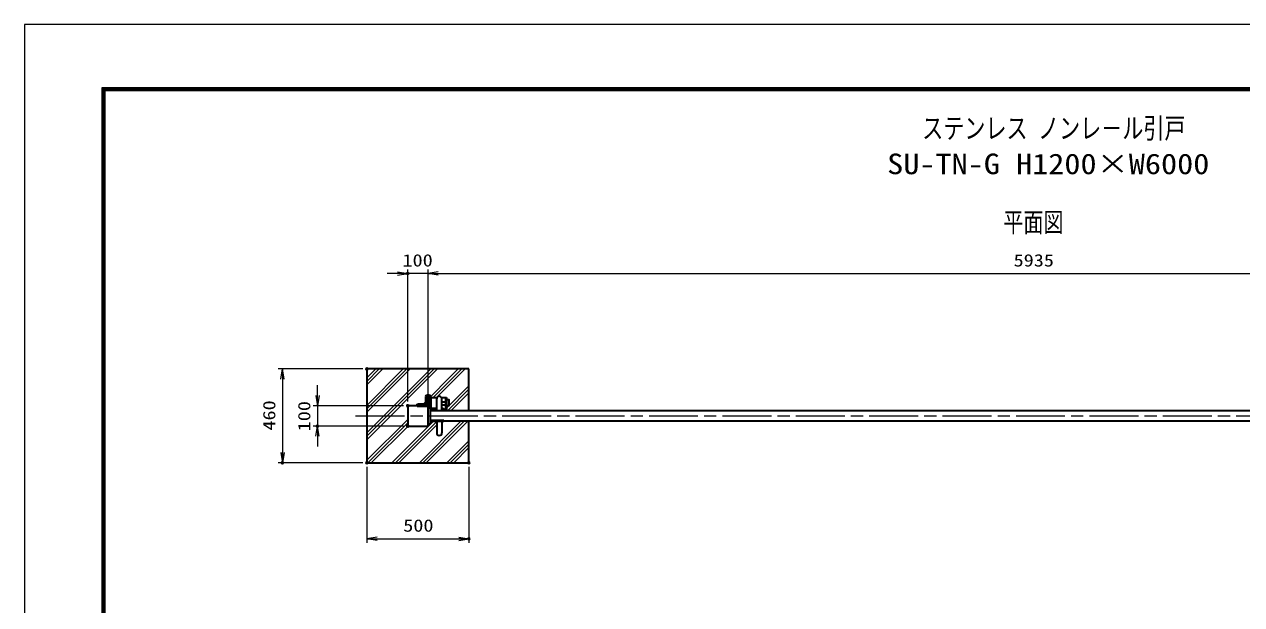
# Model space of a CAD drawing. Units: millimetres at full size, sheet at 1:20. Extents: x -5940 to 5940, y -4200 to 4200.
# Drawn here: x -5940 to 30, y 1354 to 4200 of the extents above; entities that cross this region are included whole.
import ezdxf
from ezdxf.enums import TextEntityAlignment as Align

# ---------------------------------------------------------------- set-up
doc = ezdxf.new("R2010")
doc.units = ezdxf.units.MM
doc.header["$LTSCALE"] = 20
doc.header["$PDMODE"] = 32
doc.header["$PDSIZE"] = 10
doc.linetypes.add('USER1', pattern=[18, 12, -1.5, 3, -1.5])
for name, color, linetype, lineweight in [('0-0_D-TTL', 7, 'Continuous', 18), ('0-1_軸線', 200, 'USER1', 15), ('0-2_寸法線', 4, 'Continuous', 18), ('0-3_0', 7, 'Continuous', 18), ('0-5_外形線', 7, 'Continuous', 35), ('0-9_AM_0N', 7, 'Continuous', 50), ('0-C_ハッチング', 253, 'Continuous', 13)]:
    doc.layers.add(name, color=color, linetype=linetype, lineweight=lineweight)
for name, color, linetype in [('0-4_Defpoints', 7, 'Continuous'), ('0-E_AM_6', 7, 'Continuous'), ('0-F_文字', 254, 'Continuous')]:
    doc.layers.add(name, color=color, linetype=linetype)
doc.styles.add('ＭＳ ゴシック', font='')
doc.styles.get('ＭＳ ゴシック').set_extended_font_data('MS Gothic')

# ---------------------------------------------------------------- blocks, each defined once
blk = doc.blocks.new('_Open')
at = {"layer": '0-3_0'}
blk.add_line((-20, 3.333), (0, 0), dxfattribs=at)
blk.add_lwpolyline([(-20, -3.333), (0, 0), (-20, 0)], dxfattribs=at)

msp = doc.modelspace()

# ---------------------------------------------------------------- linework, layer by layer
at = {"layer": '0-0_D-TTL'}
for points in [[(-5940, -4200), (5940, -4200), (5940, 4200), (-5940, 4200)], [(-5558.14, 3889.71), (5558.14, 3889.71), (5558.14, -3888.86), (-5558.14, -3888.86)], [(-5554.61, 3886.18), (5554.61, 3886.18), (5554.61, -3885.32), (-5554.61, -3885.32)], [(-5551.07, 3882.64), (5551.07, 3882.64), (5551.07, -3881.79), (-5551.07, -3881.79)], [(-5547.54, 3879.11), (5547.54, 3879.11), (5547.54, -3878.25), (-5547.54, -3878.25)], [(-5544, 3875.57), (5544, 3875.57), (5544, -3874.71), (-5544, -3874.71)]]:
    msp.add_lwpolyline(points, close=True, dxfattribs=at)
at = {"layer": '0-1_軸線'}
msp.add_line((-4316.23, 2279.76), (3484.94, 2279.76), dxfattribs=at)
at = {"layer": '0-2_寸法線'}
for p, q in [((-4059.75, 2349.76), (-4059.75, 2997.87)), ((-3959.75, 2349.76), (-3959.75, 2997.87)), ((-3959.75, 2349.76), (-3959.75, 2997.87)), ((-4109.75, 2977.87), (-4159.75, 2977.87)), ((-3959.75, 2977.87), (-4059.75, 2977.87)), ((-3959.75, 2977.87), (1975.26, 2977.87)), ((-3909.75, 2977.87), (-3859.75, 2977.87)), ((-4279.75, 2509.76), (-4694.51, 2509.76)), ((-4674.51, 2509.76), (-4674.51, 2049.76)), ((-4502.82, 2379.76), (-4502.82, 2429.76)), ((-4079.75, 2329.76), (-4522.82, 2329.76)), ((-4502.82, 2329.76), (-4502.82, 2229.76)), ((-4079.75, 2229.76), (-4522.82, 2229.76)), ((-4502.82, 2179.76), (-4502.82, 2129.76)), ((-4279.75, 2049.76), (-4694.51, 2049.76)), ((-4259.75, 2029.76), (-4259.75, 1657.33)), ((-3759.75, 2029.76), (-3759.75, 1657.33)), ((-4259.75, 1677.33), (-3759.75, 1677.33))]:
    msp.add_line(p, q, dxfattribs=at)
at = {"layer": '0-4_Defpoints'}
for p in [(-4059.75, 2977.87), (-4259.75, 2509.76), (-4059.75, 2329.76), (-4059.75, 2329.76), (-3959.75, 2329.76), (-4502.82, 2229.76), (-4059.75, 2229.76), (-4674.51, 2049.76), (-4259.75, 2049.76), (-4259.75, 2049.76), (-3759.75, 2049.76), (-3759.75, 1677.33)]:
    msp.add_point(p, dxfattribs=at)
at = {"layer": '0-5_外形線'}
for p, q in [((-3759.75, 2304.76), (-3759.75, 2509.76)), ((-3948.75, 2369.76), (-3915.42, 2369.76)), ((-3917.25, 2304.76), (-3917.25, 2363.26)), ((-3894.07, 2369.76), (-3874.75, 2369.76)), ((-3892.25, 2304.76), (-3892.25, 2363.26)), ((-3892.25, 2349.26), (-3874.75, 2349.26)), ((-3892.25, 2334.26), (-3874.75, 2334.26)), ((-3874.75, 2369.76), (-3869.75, 2369.76)), ((-3874.75, 2369.76), (-3874.75, 2304.76)), ((-3869.75, 2369.76), (-3869.75, 2304.76)), ((-3869.75, 2330.26), (-3858, 2330.26)), ((-3855.75, 2332.51), (-3855.75, 2357.01)), ((-3874.75, 2304.76), (-3949.75, 2304.76)), ((-3869.75, 2304.76), (-3874.75, 2304.76)), ((-3917.25, 2254.76), (-3917.25, 2196.26)), ((-3892.25, 2254.76), (-3892.25, 2196.26))]:
    msp.add_line(p, q, dxfattribs=at)
for points in [[(-3759.75, 2509.76), (-4259.75, 2509.76), (-4259.75, 2049.76), (-3759.75, 2049.76), (-3759.75, 2254.76)], [(-3858, 2359.26), (-3869.75, 2359.26), (-3869.75, 2330.26)]]:
    msp.add_lwpolyline(points, dxfattribs=at)
for points in [[(-3959.75, 2329.76), (-4059.75, 2329.76), (-4059.75, 2229.76), (-3959.75, 2229.76)], [(-3949.75, 2239.76), (-3959.75, 2239.76), (-3959.75, 2319.76), (-3949.75, 2319.76)], [(2050.25, 2304.76), (-3949.75, 2304.76), (-3949.75, 2254.76), (2050.25, 2254.76)]]:
    msp.add_lwpolyline(points, close=True, dxfattribs=at)
for centre, radius, start, end in [((-3904.75, 2363.26), 12.5, 0, 180), ((-3858, 2357.01), 2.25, 0, 90), ((-3858, 2332.51), 2.25, 270, 0), ((-3904.75, 2196.26), 12.5, 180, 0)]:
    msp.add_arc(centre, radius, start, end, dxfattribs=at)
at = {"layer": '0-9_AM_0N'}
for p, q in [((-4012.75, 2331.26), (-4012.75, 2329.76)), ((-4012.75, 2329.76), (-3962.75, 2329.76)), ((-3975.25, 2335.76), (-4008.25, 2335.76)), ((-3968.75, 2375.26), (-3968.75, 2342.26)), ((-3962.75, 2379.76), (-3964.25, 2379.76)), ((-3962.75, 2329.76), (-3962.75, 2379.76)), ((-3957.75, 2379.76), (-3957.75, 2319.76)), ((-3954.75, 2379.76), (-3957.75, 2379.76)), ((-3948.75, 2322.26), (-3948.75, 2373.76)), ((-3917.25, 2313.76), (-3940.25, 2313.76)), ((-3888.75, 2313.76), (-3892.25, 2313.76)), ((-3882.75, 2304.76), (-3882.75, 2307.76)), ((-3949.75, 2254.76), (-3882.75, 2254.76))]:
    msp.add_line(p, q, dxfattribs=at)
for centre, radius, start, end in [((-4008.25, 2331.26), 4.5, 90, 180), ((-3975.25, 2342.26), 6.5, 270, 0), ((-3964.25, 2375.26), 4.5, 90, 180), ((-3954.75, 2373.76), 6, 0, 90), ((-3940.25, 2322.26), 8.5, 180, 270), ((-3888.75, 2307.76), 6, 0, 90)]:
    msp.add_arc(centre, radius, start, end, dxfattribs=at)
at = {"layer": '0-C_ハッチング'}
for p, q in [((-4259.75, 2432.38), (-4182.37, 2509.76)), ((-4259.75, 2297.68), (-4047.66, 2509.76)), ((-4259.75, 2162.97), (-3912.96, 2509.76)), ((-4259.75, 2449.22), (-4199.21, 2509.76)), ((-4259.75, 2314.52), (-4064.5, 2509.76)), ((-4259.75, 2179.81), (-3929.8, 2509.76)), ((-4259.75, 2466.06), (-4216.04, 2509.76)), ((-4259.75, 2331.35), (-4081.34, 2509.76)), ((-4259.75, 2196.65), (-3946.64, 2509.76)), ((-3991.93, 2329.76), (-3811.93, 2509.76)), ((-3935.09, 2369.76), (-3795.09, 2509.76)), ((-3918.26, 2369.76), (-3778.26, 2509.76)), ((-3869.75, 2317.24), (-3759.75, 2427.24)), ((-3865.39, 2304.76), (-3759.75, 2410.4)), ((-3848.55, 2304.76), (-3759.75, 2393.57)), ((-3975.09, 2329.76), (-3949.75, 2355.11)), ((-3959.75, 2328.27), (-3949.75, 2338.27)), ((-4259.75, 2061.95), (-4059.75, 2261.95)), ((-4255.09, 2049.76), (-4059.75, 2245.11)), ((-4238.26, 2049.76), (-4058.26, 2229.76)), ((-4137.23, 2049.76), (-3932.23, 2254.76)), ((-4120.39, 2049.76), (-3917.25, 2252.9)), ((-4103.55, 2049.76), (-3917.25, 2236.07)), ((-4002.52, 2049.76), (-3797.52, 2254.76)), ((-3985.69, 2049.76), (-3780.69, 2254.76)), ((-3968.85, 2049.76), (-3763.85, 2254.76)), ((-3867.82, 2049.76), (-3759.75, 2157.83)), ((-3850.98, 2049.76), (-3759.75, 2141)), ((-3834.14, 2049.76), (-3759.75, 2124.16))]:
    msp.add_line(p, q, dxfattribs=at)

# ---------------------------------------------------------------- block references
at = {"layer": '0-2_寸法線', "xscale": 2.5, "yscale": 2.5}
for p in [(-4059.75, 2977.87), (-3759.75, 1677.33)]:
    msp.add_blockref('_Open', p, dxfattribs=at)
for p, rotation in [((-3959.75, 2977.87), 180), ((-3959.75, 2977.87), 180), ((-4674.51, 2509.76), 90), ((-4502.82, 2329.76), 270), ((-4502.82, 2229.76), 90), ((-4674.51, 2049.76), 270), ((-4259.75, 1677.33), 180)]:
    msp.add_blockref('_Open', p, dxfattribs=dict(at, rotation=rotation))

# ---------------------------------------------------------------- texts
at = {"layer": '0-2_寸法線', "color": 254, "style": 'ＭＳ ゴシック', "width": 1.2}
for s, p in [('100', (-4085.35, 2994.21)), ('5935', (-1088.25, 2994.21)), ('500', (-4081.75, 1693.68))]:
    msp.add_text(s, height=60.56, dxfattribs=at).set_placement(p, align=Align.BOTTOM_LEFT)
for s, p in [('460', (-4690.85, 2207.76)), ('100', (-4519.17, 2204.16))]:
    msp.add_text(s, height=60.56, rotation=90, dxfattribs=at).set_placement(p, align=Align.BOTTOM_LEFT)
at = {"layer": '0-E_AM_6', "color": 254, "style": 'ＭＳ ゴシック', "width": 0.75}
msp.add_text('ステンレス ノンレ－ル引戸', height=101, dxfattribs=at).set_placement((-1536.47, 3609.81), align=Align.BOTTOM_LEFT)
at = {"layer": '0-E_AM_6', "style": 'ＭＳ ゴシック', "width": 1.15}
msp.add_text('SU-TN-G H1200×W6000', height=101, dxfattribs=at).set_placement((-1708.39, 3434.81), align=Align.BOTTOM_LEFT)
at = {"layer": '0-F_文字', "style": 'ＭＳ ゴシック', "width": 0.75}
msp.add_text('平面図', height=96.19, dxfattribs=at).set_placement((-1138.6, 3152.35), align=Align.BOTTOM_LEFT)

doc.saveas('drawing.dxf')
